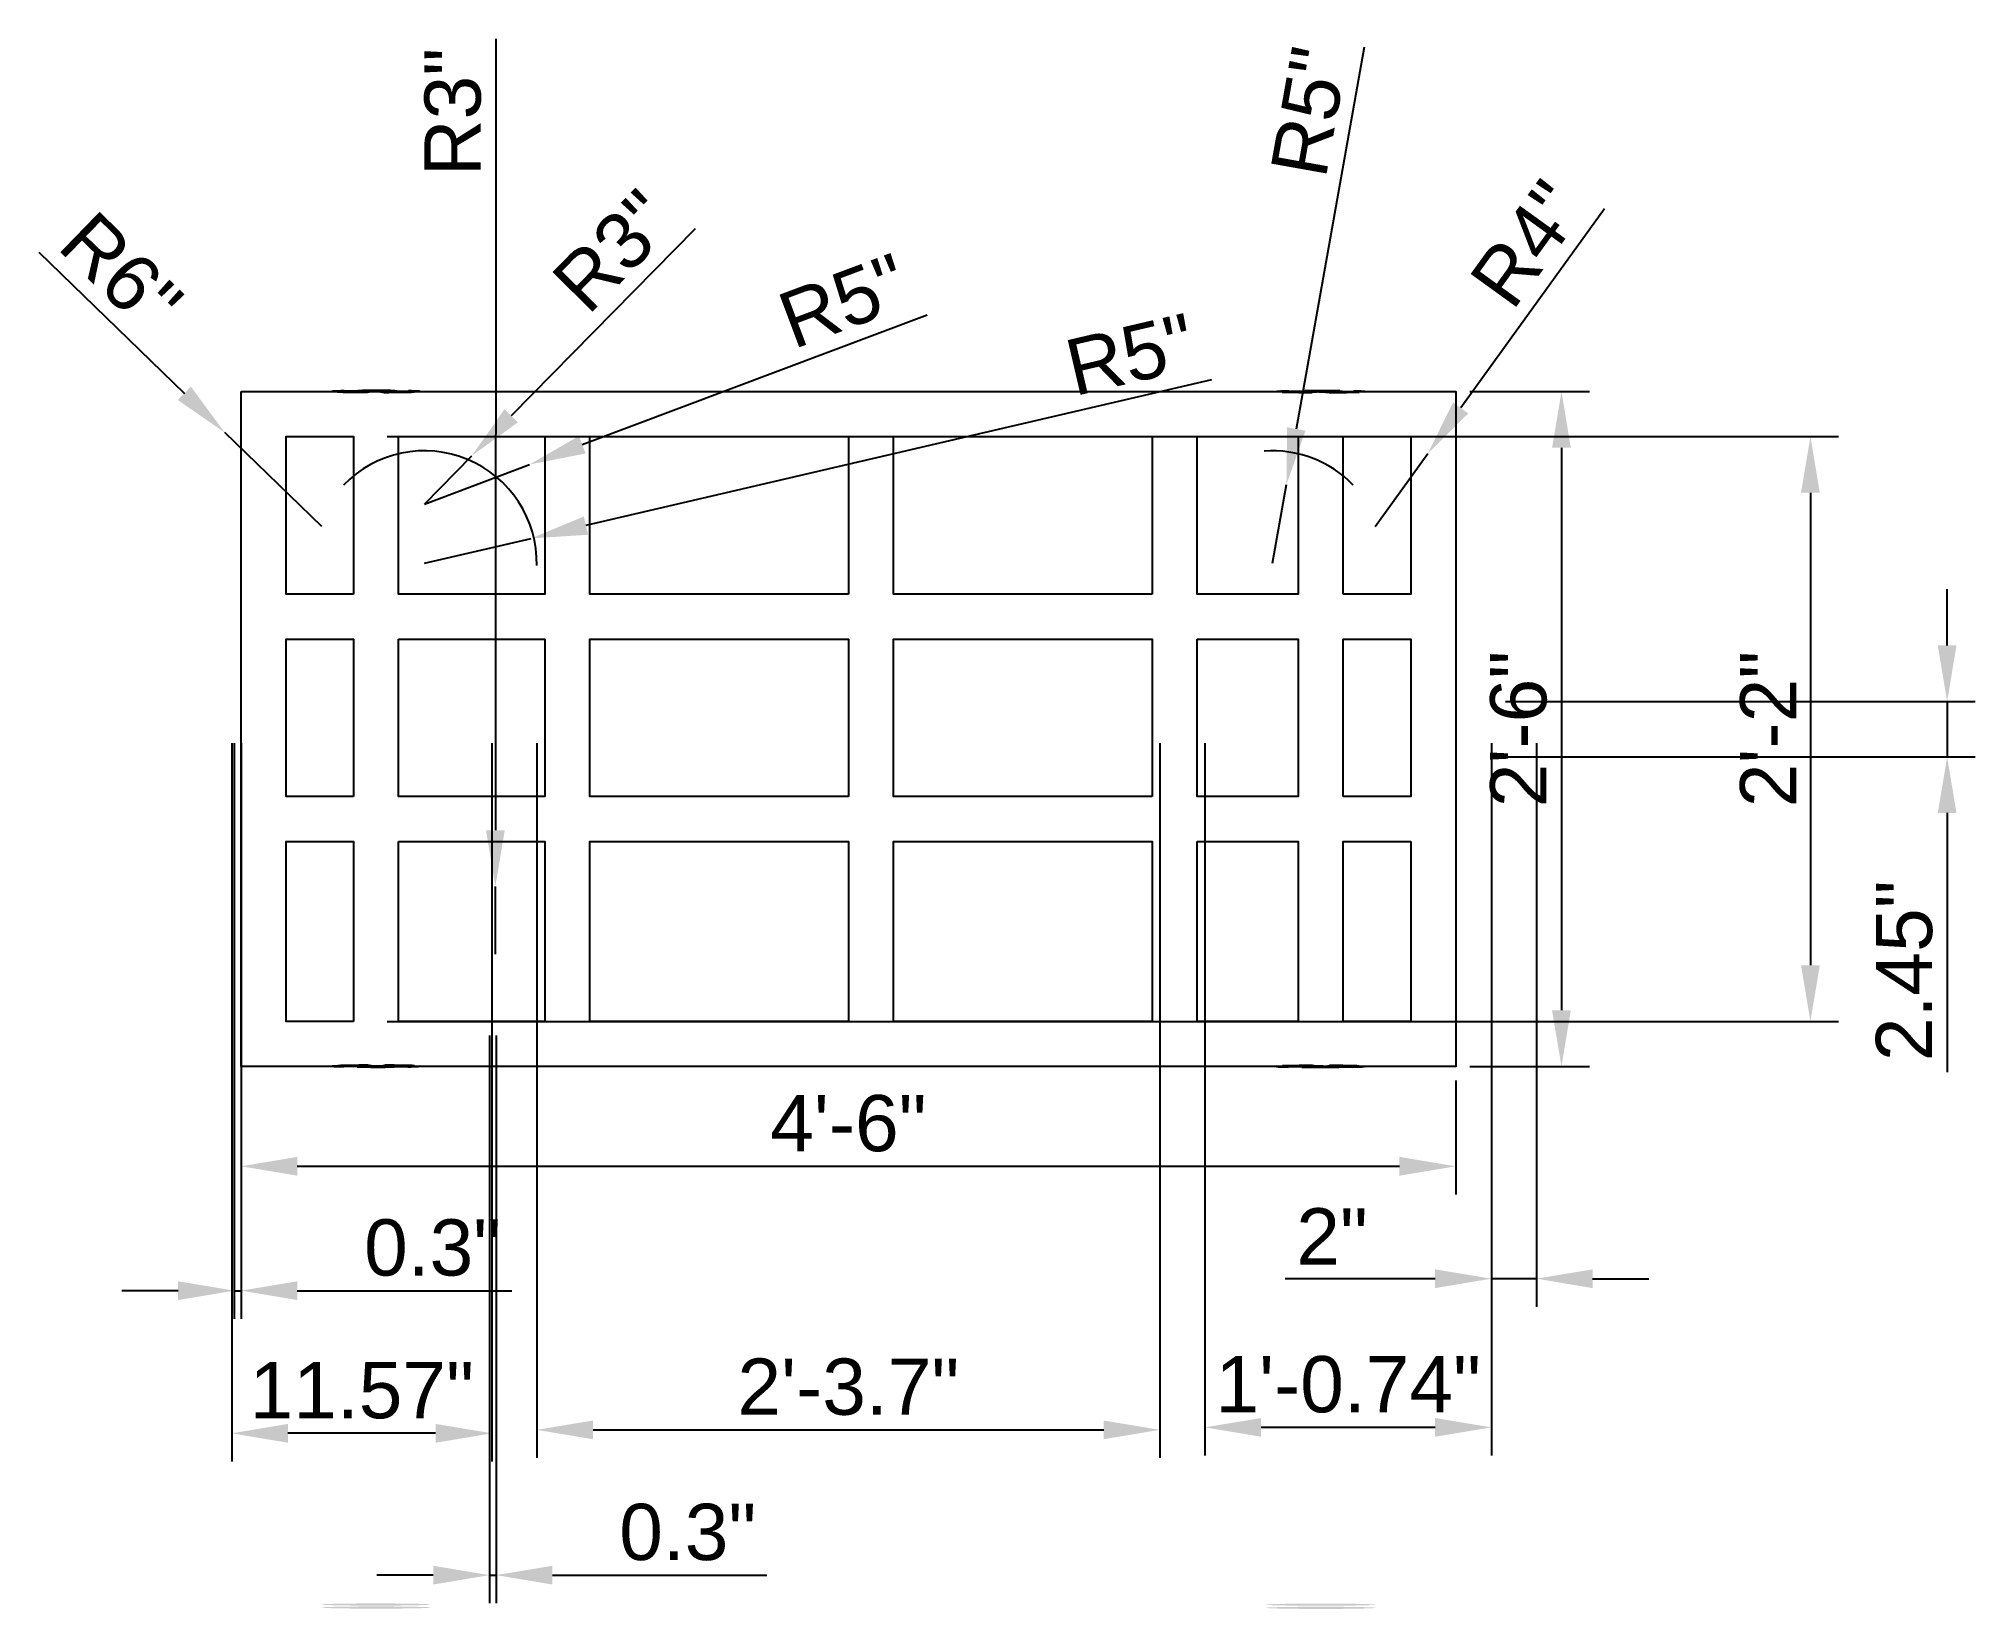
# Model space of a CAD drawing. Header units: inches. Extents: x -9 to 77.1, y 0.1 to 69.7.
import ezdxf

# ---------------------------------------------------------------- set-up
doc = ezdxf.new("R2010")
doc.units = ezdxf.units.IN
doc.layers.add('Base', color=7, linetype='Continuous', true_color=0x4a4a4a)
doc.styles.get("Standard").update_dxf_attribs({"font": 'arial.ttf'})
doc.dimstyles.new('ISO-25', dxfattribs={"dimtxt": 2.5, "dimasz": 2.5, "dimexe": 1.25, "dimexo": 0.625, "dimtad": 1, "dimlunit": 3, "dimtxsty": 'Standard', "dimcen": 2.5, "dimclrd": 1, "dimclre": 4, "dimclrt": 3, "dimadec": 0, "dimazin": 0, "dimtfac": 1, "dimtmove": 0, "dimatfit": 3, "dimfxl": 1, "dimarcsym": 0})

# ---------------------------------------------------------------- blocks, each defined once
blk = doc.blocks.new('*U29')
for p, q in [((0.182, -0.545), (-0.536, 0.173)), ((0.509, -0.308), (0.08, 0.612))]:
    blk.add_line(p, q)
blk.add_arc((0.333, -0.409), 0.203, 222.19307, 29.80693)
blk = doc.blocks.new('*U30')
at = {"color": 0, "linetype": 'ByBlock', "lineweight": -2, "transparency": 16777216}
blk.add_blockref('*U29', (-0.886, 1.171), dxfattribs=at)
for p, rotation in [((0.839, 1.205), 288), ((-1.387, -0.481), 71.99999999999999), ((1.405, -0.426), 216), ((0.029, -1.468), 144)]:
    blk.add_blockref('*U29', p, dxfattribs=dict(at, rotation=rotation))
blk = doc.blocks.new('*U31')
for p, q in [((-0.078, -0.366), (-0.078, 0.287)), ((0.078, -0.366), (0.078, 0.287))]:
    blk.add_line(p, q)
blk.add_arc((0, 0.287), 0.0785, 0, 180)
blk = doc.blocks.new('*U32')
at = {"color": 0, "linetype": 'ByBlock', "lineweight": -2, "transparency": 16777216}
blk.add_blockref('*U31', (0, 0.641), dxfattribs=at)
for p, rotation in [((-0.61, 0.198), 72), ((0.61, 0.198), 288), ((-0.377, -0.519), 144), ((0.377, -0.519), 216)]:
    blk.add_blockref('*U31', p, dxfattribs=dict(at, rotation=rotation))
blk = doc.blocks.new('*U33')
for p, q in [((0.182, -0.545), (-0.536, 0.173)), ((0.509, -0.308), (0.08, 0.612))]:
    blk.add_line(p, q)
blk.add_arc((0.333, -0.409), 0.203, 222.19307, 29.80693)
blk = doc.blocks.new('*U34')
at = {"color": 0, "linetype": 'ByBlock', "lineweight": -2, "transparency": 16777216}
blk.add_blockref('*U33', (-0.886, 1.171), dxfattribs=at)
for p, rotation in [((0.839, 1.205), 288), ((-1.387, -0.481), 71.99999999999999), ((1.405, -0.426), 216), ((0.029, -1.468), 144)]:
    blk.add_blockref('*U33', p, dxfattribs=dict(at, rotation=rotation))
blk = doc.blocks.new('*U35')
for p, q in [((-0.078, -0.366), (-0.078, 0.287)), ((0.078, -0.366), (0.078, 0.287))]:
    blk.add_line(p, q)
blk.add_arc((0, 0.287), 0.0785, 0, 180)
blk = doc.blocks.new('*U19')
at = {"color": 0, "linetype": 'ByBlock', "lineweight": -2, "transparency": 16777216}
blk.add_blockref('*U35', (0, 0.641), dxfattribs=at)
for p, rotation in [((-0.61, 0.198), 72), ((0.61, 0.198), 288), ((-0.377, -0.519), 144), ((0.377, -0.519), 216)]:
    blk.add_blockref('*U35', p, dxfattribs=dict(at, rotation=rotation))
blk = doc.blocks.new('*U21')
for p, q in [((0.182, -0.545), (-0.536, 0.173)), ((0.509, -0.308), (0.08, 0.612))]:
    blk.add_line(p, q)
blk.add_arc((0.333, -0.409), 0.203, 222.19307, 29.80693)
blk = doc.blocks.new('*U22')
at = {"color": 0, "linetype": 'ByBlock', "lineweight": -2, "transparency": 16777216}
blk.add_blockref('*U21', (-0.886, 1.171), dxfattribs=at)
for p, rotation in [((0.839, 1.205), 288), ((-1.387, -0.481), 71.99999999999999), ((1.405, -0.426), 216), ((0.029, -1.468), 144)]:
    blk.add_blockref('*U21', p, dxfattribs=dict(at, rotation=rotation))
blk = doc.blocks.new('*U23')
for p, q in [((-0.078, -0.366), (-0.078, 0.287)), ((0.078, -0.366), (0.078, 0.287))]:
    blk.add_line(p, q)
blk.add_arc((0, 0.287), 0.0785, 0, 180)
blk = doc.blocks.new('*U24')
at = {"color": 0, "linetype": 'ByBlock', "lineweight": -2, "transparency": 16777216}
blk.add_blockref('*U23', (0, 0.641), dxfattribs=at)
for p, rotation in [((-0.61, 0.198), 72), ((0.61, 0.198), 288), ((-0.377, -0.519), 144), ((0.377, -0.519), 216)]:
    blk.add_blockref('*U23', p, dxfattribs=dict(at, rotation=rotation))
blk = doc.blocks.new('*U25')
for p, q in [((0.182, -0.545), (-0.536, 0.173)), ((0.509, -0.308), (0.08, 0.612))]:
    blk.add_line(p, q)
blk.add_arc((0.333, -0.409), 0.203, 222.19307, 29.80693)
blk = doc.blocks.new('*U26')
at = {"color": 0, "linetype": 'ByBlock', "lineweight": -2, "transparency": 16777216}
blk.add_blockref('*U25', (-0.886, 1.171), dxfattribs=at)
for p, rotation in [((0.839, 1.205), 288), ((-1.387, -0.481), 71.99999999999999), ((1.405, -0.426), 216), ((0.029, -1.468), 144)]:
    blk.add_blockref('*U25', p, dxfattribs=dict(at, rotation=rotation))
blk = doc.blocks.new('*U27')
for p, q in [((-0.078, -0.366), (-0.078, 0.287)), ((0.078, -0.366), (0.078, 0.287))]:
    blk.add_line(p, q)
blk.add_arc((0, 0.287), 0.0785, 0, 180)
blk = doc.blocks.new('*U28')
at = {"color": 0, "linetype": 'ByBlock', "lineweight": -2, "transparency": 16777216}
blk.add_blockref('*U27', (0, 0.641), dxfattribs=at)
for p, rotation in [((-0.61, 0.198), 72), ((0.61, 0.198), 288), ((-0.377, -0.519), 144), ((0.377, -0.519), 216)]:
    blk.add_blockref('*U27', p, dxfattribs=dict(at, rotation=rotation))
blk = doc.blocks.new('*D54')
at = {"color": 4, "lineweight": -2, "transparency": 16777216}
for p, q in [((54.625, 54), (59.95, 54)), ((54.625, 24), (59.95, 24))]:
    blk.add_line(p, q, dxfattribs=at)
at = {"color": 1, "lineweight": -2, "transparency": 16777216}
blk.add_line((58.7, 51.5), (58.7, 26.5), dxfattribs=at)
at = {"color": 1, "transparency": 16777216}
for points in [[(58.283, 51.5), (59.116, 51.5), (58.7, 54)], [(58.283, 26.5), (59.116, 26.5), (58.7, 24)]]:
    blk.add_solid(points, dxfattribs=at)
at = {"layer": 'Defpoints', "color": 0, "transparency": 16777216}
for p in [(54, 54, 6), (54, 24, 6), (58.7, 24)]:
    blk.add_point(p, dxfattribs=at)
at = {"color": 3, "transparency": 16777216, "insert": (56.798, 39), "char_height": 2.5, "attachment_point": 5, "rotation": 90}
blk.add_mtext('2\'-6"', dxfattribs=at)
blk = doc.blocks.new('*D55')
at = {"color": 4, "lineweight": -2, "transparency": 16777216}
for p, q in [((0, 23.375), (0, 18.317)), ((54, 23.375), (54, 18.317))]:
    blk.add_line(p, q, dxfattribs=at)
at = {"color": 1, "lineweight": -2, "transparency": 16777216}
blk.add_line((2.5, 19.567), (51.5, 19.567), dxfattribs=at)
at = {"color": 1, "transparency": 16777216}
for points in [[(2.5, 19.984), (2.5, 19.15), (0, 19.567)], [(51.5, 19.984), (51.5, 19.15), (54, 19.567)]]:
    blk.add_solid(points, dxfattribs=at)
at = {"layer": 'Defpoints', "color": 0, "transparency": 16777216}
for p in [(0, 24, 6), (54, 24, 6), (54, 19.567)]:
    blk.add_point(p, dxfattribs=at)
at = {"color": 3, "transparency": 16777216, "insert": (27, 21.468), "char_height": 2.5, "attachment_point": 5}
blk.add_mtext('4\'-6"', dxfattribs=at)
blk = doc.blocks.new('*D58')
at = {"color": 4, "lineweight": -2, "transparency": 16777216}
for p, q in [((-0.3, 38.375), (-0.3, 12.79)), ((0, 38.375), (0, 12.79))]:
    blk.add_line(p, q, dxfattribs=at)
at = {"color": 1, "lineweight": -2, "transparency": 16777216}
for p, q in [((-2.8, 14.04), (-5.3, 14.04)), ((-0.3, 14.04), (0, 14.04)), ((2.5, 14.04), (12.036, 14.04))]:
    blk.add_line(p, q, dxfattribs=at)
at = {"color": 1, "transparency": 16777216}
for points in [[(-2.8, 14.457), (-2.8, 13.624), (-0.3, 14.04)], [(2.5, 14.457), (2.5, 13.624), (0, 14.04)]]:
    blk.add_solid(points, dxfattribs=at)
at = {"layer": 'Defpoints', "color": 0, "transparency": 16777216}
for p in [(-0.3, 39, 2), (0, 39, 2), (0, 14.04)]:
    blk.add_point(p, dxfattribs=at)
at = {"color": 3, "transparency": 16777216, "insert": (8.518, 15.943), "char_height": 2.5, "attachment_point": 5}
blk.add_mtext('0.3"', dxfattribs=at)
blk = doc.blocks.new('*D61')
at = {"color": 4, "lineweight": -2, "transparency": 16777216}
for p, q in [((6.492, 52), (71.018, 52)), ((6.492, 26), (71.018, 26))]:
    blk.add_line(p, q, dxfattribs=at)
at = {"color": 1, "lineweight": -2, "transparency": 16777216}
blk.add_line((69.768, 49.5), (69.768, 28.5), dxfattribs=at)
at = {"color": 1, "transparency": 16777216}
for points in [[(69.351, 49.5), (70.185, 49.5), (69.768, 52)], [(69.351, 28.5), (70.185, 28.5), (69.768, 26)]]:
    blk.add_solid(points, dxfattribs=at)
at = {"layer": 'Defpoints', "color": 0, "transparency": 16777216}
for p in [(5.867, 52, 6), (5.867, 26, 30), (69.768, 26)]:
    blk.add_point(p, dxfattribs=at)
at = {"color": 3, "transparency": 16777216, "insert": (67.888, 39), "char_height": 2.5, "attachment_point": 5, "rotation": 90}
blk.add_mtext('2\'-2"', dxfattribs=at)
blk = doc.blocks.new('*D62')
at = {"color": 4, "lineweight": -2, "transparency": 16777216}
for p, q in [((-0.415, 38.375), (-0.415, 6.45)), ((11.15, 38.375), (11.15, 6.45))]:
    blk.add_line(p, q, dxfattribs=at)
at = {"color": 1, "lineweight": -2, "transparency": 16777216}
blk.add_line((8.65, 7.7), (2.085, 7.7), dxfattribs=at)
at = {"color": 1, "transparency": 16777216}
for points in [[(2.085, 8.117), (2.085, 7.283), (-0.415, 7.7)], [(8.65, 8.117), (8.65, 7.283), (11.15, 7.7)]]:
    blk.add_solid(points, dxfattribs=at)
at = {"layer": 'Defpoints', "color": 0, "transparency": 16777216}
for p in [(-0.415, 39, 30), (11.15, 39, 6), (-0.415, 7.7)]:
    blk.add_point(p, dxfattribs=at)
at = {"color": 3, "transparency": 16777216, "insert": (5.367, 9.601), "char_height": 2.5, "attachment_point": 5}
blk.add_mtext('11.57"', dxfattribs=at)
blk = doc.blocks.new('*D63')
at = {"color": 4, "lineweight": -2, "transparency": 16777216}
for p, q in [((42.85, 38.375), (42.85, 6.715)), ((55.585, 38.368), (55.585, 6.715))]:
    blk.add_line(p, q, dxfattribs=at)
at = {"color": 1, "lineweight": -2, "transparency": 16777216}
blk.add_line((53.085, 7.965), (45.35, 7.965), dxfattribs=at)
at = {"color": 1, "transparency": 16777216}
for points in [[(45.35, 8.381), (45.35, 7.548), (42.85, 7.965)], [(53.085, 8.381), (53.085, 7.548), (55.585, 7.965)]]:
    blk.add_solid(points, dxfattribs=at)
at = {"layer": 'Defpoints', "color": 0, "transparency": 16777216}
for p in [(42.85, 39, 6), (55.585, 38.993, 6), (42.85, 7.965)]:
    blk.add_point(p, dxfattribs=at)
at = {"color": 3, "transparency": 16777216, "insert": (49.218, 9.866), "char_height": 2.5, "attachment_point": 5}
blk.add_mtext('1\'-0.74"', dxfattribs=at)
blk = doc.blocks.new('*D64')
at = {"color": 4, "lineweight": -2, "transparency": 16777216}
for p, q in [((13.15, 38.375), (13.15, 6.604)), ((40.85, 38.375), (40.85, 6.604))]:
    blk.add_line(p, q, dxfattribs=at)
at = {"color": 1, "lineweight": -2, "transparency": 16777216}
blk.add_line((15.65, 7.854), (38.35, 7.854), dxfattribs=at)
at = {"color": 1, "transparency": 16777216}
for points in [[(15.65, 8.271), (15.65, 7.438), (13.15, 7.854)], [(38.35, 8.271), (38.35, 7.438), (40.85, 7.854)]]:
    blk.add_solid(points, dxfattribs=at)
at = {"layer": 'Defpoints', "color": 0, "transparency": 16777216}
for p in [(13.15, 39, 6), (40.85, 39, 6), (40.85, 7.854)]:
    blk.add_point(p, dxfattribs=at)
at = {"color": 3, "transparency": 16777216, "insert": (27, 9.757), "char_height": 2.5, "attachment_point": 5}
blk.add_mtext('2\'-3.7"', dxfattribs=at)
blk = doc.blocks.new('*D65')
at = {"color": 4, "lineweight": -2, "transparency": 16777216}
for p, q in [((55.585, 38.368), (55.585, 13.322)), ((57.585, 38.375), (57.585, 13.322))]:
    blk.add_line(p, q, dxfattribs=at)
at = {"color": 1, "lineweight": -2, "transparency": 16777216}
for p, q in [((53.085, 14.572), (46.419, 14.572)), ((57.585, 14.572), (55.585, 14.572)), ((60.085, 14.572), (62.585, 14.572))]:
    blk.add_line(p, q, dxfattribs=at)
at = {"color": 1, "transparency": 16777216}
for points in [[(53.085, 14.988), (53.085, 14.155), (55.585, 14.572)], [(60.085, 14.988), (60.085, 14.155), (57.585, 14.572)]]:
    blk.add_solid(points, dxfattribs=at)
at = {"layer": 'Defpoints', "color": 0, "transparency": 16777216}
for p in [(55.585, 38.993, 6), (57.585, 39, 6), (55.585, 14.572)]:
    blk.add_point(p, dxfattribs=at)
at = {"color": 3, "transparency": 16777216, "insert": (48.502, 16.452), "char_height": 2.5, "attachment_point": 5}
blk.add_mtext('2"', dxfattribs=at)
blk = doc.blocks.new('*D67')
at = {"color": 1, "lineweight": -2, "transparency": 16777216}
for p, q in [((20.189, 61.232), (12.008, 52.92)), ((8.15, 49), (10.254, 51.138))]:
    blk.add_line(p, q, dxfattribs=at)
at = {"color": 1, "transparency": 16777216}
blk.add_solid([(11.711, 53.212), (12.305, 52.628), (10.254, 51.138)], dxfattribs=at)
at = {"layer": 'Defpoints', "color": 0, "transparency": 16777216}
for p in [(10.254, 51.138, 30), (8.15, 49, 30)]:
    blk.add_point(p, dxfattribs=at)
at = {"color": 3, "transparency": 16777216, "insert": (16.548, 60.244), "char_height": 2.5, "attachment_point": 5, "rotation": 45.45428}
blk.add_mtext('R3"', dxfattribs=at)
blk = doc.blocks.new('*D68')
at = {"color": 1, "lineweight": -2, "transparency": 16777216}
for p, q in [((30.503, 57.386), (15.172, 51.634)), ((8.15, 49), (12.831, 50.756))]:
    blk.add_line(p, q, dxfattribs=at)
at = {"color": 1, "transparency": 16777216}
blk.add_solid([(15.026, 52.024), (15.318, 51.244), (12.831, 50.756)], dxfattribs=at)
at = {"layer": 'Defpoints', "color": 0, "transparency": 16777216}
for p in [(12.831, 50.756, 6), (8.15, 49, 6)]:
    blk.add_point(p, dxfattribs=at)
at = {"color": 3, "transparency": 16777216, "insert": (26.786, 58.017), "char_height": 2.5, "attachment_point": 5, "rotation": 20.56364}
blk.add_mtext('R5"', dxfattribs=at)
blk = doc.blocks.new('*D69')
at = {"color": 1, "lineweight": -2, "transparency": 16777216}
for p, q in [((60.607, 62.117), (54.22, 53.27)), ((50.415, 48), (52.757, 51.243))]:
    blk.add_line(p, q, dxfattribs=at)
at = {"color": 1, "transparency": 16777216}
blk.add_solid([(53.882, 53.514), (54.558, 53.026), (52.757, 51.243)], dxfattribs=at)
at = {"layer": 'Defpoints', "color": 0, "transparency": 16777216}
for p in [(52.757, 51.243, 6), (50.415, 48, 6)]:
    blk.add_point(p, dxfattribs=at)
at = {"color": 3, "transparency": 16777216, "insert": (57.179, 60.573), "char_height": 2.5, "attachment_point": 5, "rotation": 54.17419}
blk.add_mtext('R4"', dxfattribs=at)
blk = doc.blocks.new('*D70')
at = {"color": 1, "lineweight": -2, "transparency": 16777216}
for p, q in [((75.846, 42.718), (75.846, 45.218)), ((75.846, 40.218), (75.846, 37.768)), ((75.846, 35.268), (75.846, 23.747))]:
    blk.add_line(p, q, dxfattribs=at)
at = {"color": 4, "lineweight": -2, "transparency": 16777216}
for p, q in [((56.21, 40.218), (77.096, 40.218)), ((56.21, 37.768), (77.096, 37.768))]:
    blk.add_line(p, q, dxfattribs=at)
at = {"color": 1, "transparency": 16777216}
for points in [[(75.43, 42.718), (76.263, 42.718), (75.846, 40.218)], [(75.43, 35.268), (76.263, 35.268), (75.846, 37.768)]]:
    blk.add_solid(points, dxfattribs=at)
at = {"layer": 'Defpoints', "color": 0, "transparency": 16777216}
for p in [(55.585, 40.218, 30), (55.585, 37.768, 6), (75.846, 37.768)]:
    blk.add_point(p, dxfattribs=at)
at = {"color": 3, "transparency": 16777216, "insert": (73.945, 28.257), "char_height": 2.5, "attachment_point": 5, "rotation": 90}
blk.add_mtext('2.45"', dxfattribs=at)
blk = doc.blocks.new('*D72')
at = {"color": 1, "lineweight": -2, "transparency": 16777216}
for p, q in [((-8.994, 60.19), (-2.519, 53.915)), ((3.585, 48), (-0.724, 52.176))]:
    blk.add_line(p, q, dxfattribs=at)
at = {"color": 1, "transparency": 16777216}
blk.add_solid([(-2.229, 54.215), (-2.809, 53.616), (-0.724, 52.176)], dxfattribs=at)
at = {"layer": 'Defpoints', "color": 0, "transparency": 16777216}
for p in [(-0.724, 52.176, 6), (3.585, 48, 6)]:
    blk.add_point(p, dxfattribs=at)
at = {"color": 3, "transparency": 16777216, "insert": (-5.331, 59.288), "char_height": 2.5, "attachment_point": 5, "rotation": 315.89888}
blk.add_mtext('R6"', dxfattribs=at)
blk = doc.blocks.new('*D74')
at = {"color": 1, "lineweight": -2, "transparency": 16777216}
for p, q in [((43.142, 54.525), (15.333, 48.039)), ((8.15, 46.364), (12.898, 47.471))]:
    blk.add_line(p, q, dxfattribs=at)
at = {"color": 4, "lineweight": -2, "transparency": 16777216}
blk.add_arc((8.15, 46.364), 5, 358.80464, 135.96813, dxfattribs=at)
at = {"color": 1, "transparency": 16777216}
blk.add_solid([(15.238, 48.445), (15.428, 47.634), (12.898, 47.471)], dxfattribs=at)
at = {"layer": 'Defpoints', "color": 0, "transparency": 16777216}
for p in [(12.898, 47.471, 37.471), (8.15, 46.364, 36.364)]:
    blk.add_point(p, dxfattribs=at)
at = {"color": 3, "transparency": 16777216, "insert": (39.538, 55.632), "char_height": 2.5, "attachment_point": 5, "rotation": 13.12858}
blk.add_mtext('R5"', dxfattribs=at)
blk = doc.blocks.new('*D76')
at = {"color": 4, "lineweight": -2, "transparency": 16777216}
for p, q in [((11.042, 25.375), (11.042, 0.148)), ((11.342, 25.375), (11.342, 0.148))]:
    blk.add_line(p, q, dxfattribs=at)
at = {"color": 1, "lineweight": -2, "transparency": 16777216}
for p, q in [((8.542, 1.398), (6.042, 1.398)), ((11.042, 1.398), (11.342, 1.398)), ((13.842, 1.398), (23.378, 1.398))]:
    blk.add_line(p, q, dxfattribs=at)
at = {"color": 1, "transparency": 16777216}
for points in [[(8.542, 1.815), (8.542, 0.982), (11.042, 1.398)], [(13.842, 1.815), (13.842, 0.982), (11.342, 1.398)]]:
    blk.add_solid(points, dxfattribs=at)
at = {"layer": 'Defpoints', "color": 0, "transparency": 16777216}
for p in [(11.042, 26, 36.149), (11.342, 26, 36.154), (11.342, 1.398)]:
    blk.add_point(p, dxfattribs=at)
at = {"color": 3, "transparency": 16777216, "insert": (19.86, 3.301), "char_height": 2.5, "attachment_point": 5}
blk.add_mtext('0.3"', dxfattribs=at)
blk = doc.blocks.new('*D80')
at = {"layer": 'Base', "color": 1, "lineweight": -2, "transparency": 16777216}
for p, q in [((11.325, 69.676), (11.307, 34.499)), ((11.305, 29), (11.306, 31.999))]:
    blk.add_line(p, q, dxfattribs=at)
at = {"layer": 'Base', "color": 1, "transparency": 16777216}
blk.add_solid([(10.891, 34.499), (11.724, 34.499), (11.306, 31.999)], dxfattribs=at)
at = {"layer": 'Defpoints', "color": 0, "transparency": 16777216}
for p in [(11.306, 31.999, 38.218), (11.305, 29, 38.304)]:
    blk.add_point(p, dxfattribs=at)
at = {"layer": 'Base', "color": 3, "transparency": 16777216, "insert": (9.421, 66.419), "char_height": 2.5, "attachment_point": 5, "rotation": 89.97122}
blk.add_mtext('R3"', dxfattribs=at)
blk = doc.blocks.new('*D81')
at = {"layer": 'Base', "color": 1, "lineweight": -2, "transparency": 16777216}
for p, q in [((49.936, 69.305), (46.913, 52.333)), ((45.85, 46.364), (46.475, 49.872))]:
    blk.add_line(p, q, dxfattribs=at)
at = {"layer": 'Base', "color": 4, "lineweight": -2, "transparency": 16777216}
blk.add_arc((45.85, 46.364), 5, 44.03187, 94.22465, dxfattribs=at)
at = {"layer": 'Base', "color": 1, "transparency": 16777216}
blk.add_solid([(46.503, 52.406), (47.323, 52.26), (46.475, 49.872)], dxfattribs=at)
at = {"layer": 'Defpoints', "color": 0, "transparency": 16777216}
for p in [(46.475, 49.872, 39.872), (45.85, 46.364, 36.364)]:
    blk.add_point(p, dxfattribs=at)
at = {"layer": 'Base', "color": 3, "transparency": 16777216, "insert": (47.498, 66.43), "char_height": 2.5, "attachment_point": 5, "rotation": 79.90071}
blk.add_mtext('R5"', dxfattribs=at)

msp = doc.modelspace()

# ---------------------------------------------------------------- hatches: boundary and pattern name
at = {"true_color": 0xc7c8ca, "extrusion": (-2.34032e-14, -0.999799, 0.020061)}
h = msp.add_hatch(color=9, dxfattribs=at)
h.dxf.hatch_style = 1
h.paths.add_polyline_path([(3.552, 4.583, 1), (8.432, 4.583, 1)])
h.paths.add_polyline_path([(5.391, 3.877), (5.774, 4.406, -0.177348), (5.714, 4.593), (5.093, 4.795, -1), (5.141, 4.944), (5.762, 4.742, -0.177348), (5.922, 4.858), (5.922, 5.511, -1), (6.078, 5.511), (6.078, 4.858, -0.177348), (6.238, 4.742), (6.859, 4.944, -1), (6.907, 4.795), (6.286, 4.593, -0.177348), (6.226, 4.406), (6.609, 3.877, -1), (6.482, 3.785), (6.099, 4.313, -0.177348), (5.901, 4.313), (5.518, 3.785, -1)], flags=16)
at = {"true_color": 0x000000, "extrusion": (-2.34032e-14, -0.999799, 0.020061)}
h = msp.add_hatch(color=18, dxfattribs=at)
h.dxf.hatch_style = 1
h.paths.add_polyline_path([(4.283, 3.645, 0.220336), (5.604, 2.667), (5.798, 3.663, -0.897358), (6.202, 3.663), (6.361, 2.66, 0.220336), (7.7, 3.614), (6.812, 4.106, -0.897358), (6.937, 4.49), (7.94, 4.332, 0.220336), (7.446, 5.9), (6.704, 5.208, -0.897358), (6.377, 5.446), (6.838, 6.35, 0.220336), (5.194, 6.365), (5.623, 5.446, -0.897358), (5.296, 5.208), (4.578, 5.926, 0.220336), (4.056, 4.367), (5.063, 4.49, -0.897358), (5.188, 4.106)])
h.paths.add_polyline_path([(5.391, 3.877), (5.774, 4.406, -0.177348), (5.714, 4.593), (5.093, 4.795, -1), (5.141, 4.944), (5.762, 4.742, -0.177348), (5.922, 4.858, -0.06943), (5.922, 4.88), (5.922, 5.511, -1), (6.078, 5.511), (6.078, 4.858, -0.177348), (6.238, 4.742), (6.859, 4.944, -1), (6.907, 4.795), (6.286, 4.593, -0.177348), (6.226, 4.406), (6.609, 3.877, -1), (6.482, 3.785), (6.099, 4.313, -0.177348), (5.901, 4.313), (5.518, 3.785, -1)], flags=0)
h.paths.add_polyline_path([(5.391, 3.877), (5.774, 4.406, -0.177348), (5.714, 4.593), (5.093, 4.795, -1), (5.141, 4.944), (5.762, 4.742, -0.177348), (5.922, 4.858), (5.922, 5.511, -1), (6.078, 5.511), (6.078, 4.858, -0.177348), (6.238, 4.742), (6.859, 4.944, -1), (6.907, 4.795), (6.286, 4.593, -0.177348), (6.226, 4.406), (6.609, 3.877, -1), (6.482, 3.785), (6.099, 4.313, -0.177348), (5.901, 4.313), (5.518, 3.785, -1)], flags=16)
at = {"true_color": 0xc7c8ca, "extrusion": (-2.34032e-14, -0.999799, 0.020061)}
h = msp.add_hatch(color=9, dxfattribs=at)
h.dxf.hatch_style = 1
h.paths.add_polyline_path([(5.391, 3.877, 1), (5.518, 3.785), (5.901, 4.313, 0.177348), (6.099, 4.313), (6.482, 3.785, 1), (6.609, 3.877), (6.226, 4.406, 0.177348), (6.286, 4.593), (6.907, 4.795, 1), (6.859, 4.944), (6.238, 4.742, 0.177348), (6.078, 4.858), (6.078, 5.511, 1), (5.922, 5.511), (5.922, 4.858, 0.177348), (5.762, 4.742), (5.141, 4.944, 1), (5.093, 4.795), (5.714, 4.593, 0.177348), (5.774, 4.406)])
h = msp.add_hatch(color=9, dxfattribs=at)
h.dxf.hatch_style = 1
h.paths.add_polyline_path([(45.56, 4.296, 1), (50.44, 4.296, 1)])
h.paths.add_polyline_path([(47.398, 3.591), (47.782, 4.119, -0.177348), (47.721, 4.307), (47.1, 4.508, -1), (47.149, 4.658), (47.77, 4.456, -0.177348), (47.929, 4.572), (47.929, 5.225, -1), (48.086, 5.225), (48.086, 4.572, -0.177348), (48.245, 4.456), (48.866, 4.658, -1), (48.915, 4.508), (48.294, 4.307, -0.177348), (48.233, 4.119), (48.617, 3.591, -1), (48.49, 3.499), (48.106, 4.027, -0.177348), (47.909, 4.027), (47.525, 3.499, -1)], flags=16)
at = {"true_color": 0x000000, "extrusion": (-2.34032e-14, -0.999799, 0.020061)}
h = msp.add_hatch(color=18, dxfattribs=at)
h.dxf.hatch_style = 1
h.paths.add_polyline_path([(46.29, 3.359, 0.220336), (47.612, 2.38), (47.805, 3.376, -0.897358), (48.21, 3.376), (48.368, 2.373, 0.220336), (49.707, 3.328), (48.82, 3.82, -0.897358), (48.945, 4.204), (49.948, 4.045, 0.220336), (49.454, 5.613), (48.712, 4.921, -0.897358), (48.385, 5.159), (48.846, 6.064, 0.220336), (47.201, 6.078), (47.63, 5.159, -0.897358), (47.303, 4.921), (46.585, 5.639, 0.220336), (46.063, 4.08), (47.07, 4.204, -0.897358), (47.195, 3.82)])
h.paths.add_polyline_path([(47.398, 3.591), (47.782, 4.119, -0.177348), (47.721, 4.307), (47.1, 4.508, -1), (47.149, 4.658), (47.77, 4.456, -0.177348), (47.929, 4.572, -0.06943), (47.929, 4.594), (47.929, 5.225, -1), (48.086, 5.225), (48.086, 4.572, -0.177348), (48.245, 4.456), (48.866, 4.658, -1), (48.915, 4.508), (48.294, 4.307, -0.177348), (48.233, 4.119), (48.617, 3.591, -1), (48.49, 3.499), (48.106, 4.027, -0.177348), (47.909, 4.027), (47.525, 3.499, -1)], flags=0)
h.paths.add_polyline_path([(47.398, 3.591), (47.782, 4.119, -0.177348), (47.721, 4.307), (47.1, 4.508, -1), (47.149, 4.658), (47.77, 4.456, -0.177348), (47.929, 4.572), (47.929, 5.225, -1), (48.086, 5.225), (48.086, 4.572, -0.177348), (48.245, 4.456), (48.866, 4.658, -1), (48.915, 4.508), (48.294, 4.307, -0.177348), (48.233, 4.119), (48.617, 3.591, -1), (48.49, 3.499), (48.106, 4.027, -0.177348), (47.909, 4.027), (47.525, 3.499, -1)], flags=16)
at = {"true_color": 0xc7c8ca, "extrusion": (-2.34032e-14, -0.999799, 0.020061)}
h = msp.add_hatch(color=9, dxfattribs=at)
h.dxf.hatch_style = 1
h.paths.add_polyline_path([(47.398, 3.591, 1), (47.525, 3.499), (47.909, 4.027, 0.177348), (48.106, 4.027), (48.49, 3.499, 1), (48.617, 3.591), (48.233, 4.119, 0.177348), (48.294, 4.307), (48.915, 4.508, 1), (48.866, 4.658), (48.245, 4.456, 0.177348), (48.086, 4.572), (48.086, 5.225, 1), (47.929, 5.225), (47.929, 4.572, 0.177348), (47.77, 4.456), (47.149, 4.658, 1), (47.1, 4.508), (47.721, 4.307, 0.177348), (47.782, 4.119)])
at = {"true_color": 0xc7c8ca, "extrusion": (2.32807e-14, 0.999799, 0.020061)}
h = msp.add_hatch(color=9, dxfattribs=at)
h.dxf.hatch_style = 1
h.paths.add_polyline_path([(-8.448, 2.089, 1), (-3.568, 2.089, 1)])
h.paths.add_polyline_path([(-5.093, 2.302), (-5.714, 2.1, -0.177348), (-5.774, 1.912), (-5.391, 1.384, -1), (-5.518, 1.292), (-5.901, 1.82, -0.177348), (-6.099, 1.82), (-6.482, 1.292, -1), (-6.609, 1.384), (-6.226, 1.912, -0.177348), (-6.286, 2.1), (-6.907, 2.302, -1), (-6.859, 2.451), (-6.238, 2.249, -0.177348), (-6.078, 2.365), (-6.078, 3.018, -1), (-5.922, 3.018), (-5.922, 2.365, -0.177348), (-5.762, 2.249), (-5.141, 2.451, -1)], flags=16)
at = {"true_color": 0x000000, "extrusion": (2.32807e-14, 0.999799, 0.020061)}
h = msp.add_hatch(color=18, dxfattribs=at)
h.dxf.hatch_style = 1
h.paths.add_polyline_path([(-7.717, 1.152, 0.220336), (-6.396, 0.173), (-6.202, 1.169, -0.897358), (-5.798, 1.169), (-5.639, 0.167, 0.220336), (-4.3, 1.121), (-5.188, 1.613, -0.897358), (-5.063, 1.997), (-4.06, 1.838, 0.220336), (-4.554, 3.407), (-5.296, 2.715, -0.897358), (-5.623, 2.952), (-5.162, 3.857, 0.220336), (-6.806, 3.872), (-6.377, 2.952, -0.897358), (-6.704, 2.715), (-7.422, 3.433, 0.220336), (-7.944, 1.873), (-6.937, 1.997, -0.897358), (-6.812, 1.613)])
h.paths.add_polyline_path([(-6.609, 1.384), (-6.226, 1.912, -0.177348), (-6.286, 2.1), (-6.907, 2.302, -1), (-6.859, 2.451), (-6.238, 2.249, -0.177348), (-6.078, 2.365, -0.06943), (-6.078, 2.387), (-6.078, 3.018, -1), (-5.922, 3.018), (-5.922, 2.365, -0.177348), (-5.762, 2.249), (-5.141, 2.451, -1), (-5.093, 2.302), (-5.714, 2.1, -0.177348), (-5.774, 1.912), (-5.391, 1.384, -1), (-5.518, 1.292), (-5.901, 1.82, -0.177348), (-6.099, 1.82), (-6.482, 1.292, -1)], flags=0)
h.paths.add_polyline_path([(-6.609, 1.384), (-6.226, 1.912, -0.177348), (-6.286, 2.1), (-6.907, 2.302, -1), (-6.859, 2.451), (-6.238, 2.249, -0.177348), (-6.078, 2.365), (-6.078, 3.018, -1), (-5.922, 3.018), (-5.922, 2.365, -0.177348), (-5.762, 2.249), (-5.141, 2.451, -1), (-5.093, 2.302), (-5.714, 2.1, -0.177348), (-5.774, 1.912), (-5.391, 1.384, -1), (-5.518, 1.292), (-5.901, 1.82, -0.177348), (-6.099, 1.82), (-6.482, 1.292, -1)], flags=16)
at = {"true_color": 0xc7c8ca, "extrusion": (2.32807e-14, 0.999799, 0.020061)}
h = msp.add_hatch(color=9, dxfattribs=at)
h.dxf.hatch_style = 1
h.paths.add_polyline_path([(-5.762, 2.249, 0.177348), (-5.922, 2.365), (-5.922, 3.018, 1), (-6.078, 3.018), (-6.078, 2.365, 0.177348), (-6.238, 2.249), (-6.859, 2.451, 1), (-6.907, 2.302), (-6.286, 2.1, 0.177348), (-6.226, 1.912), (-6.609, 1.384, 1), (-6.482, 1.292), (-6.099, 1.82, 0.177348), (-5.901, 1.82), (-5.518, 1.292, 1), (-5.391, 1.384), (-5.774, 1.912, 0.177348), (-5.714, 2.1), (-5.093, 2.302, 1), (-5.141, 2.451)])
h = msp.add_hatch(color=9, dxfattribs=at)
h.dxf.hatch_style = 1
h.paths.add_polyline_path([(-50.44, 2.731, 1), (-45.56, 2.731, 1)])
h.paths.add_polyline_path([(-47.085, 2.944), (-47.706, 2.742, -0.177348), (-47.767, 2.554), (-47.383, 2.026, -1), (-47.51, 1.934), (-47.894, 2.462, -0.177348), (-48.091, 2.462), (-48.475, 1.934, -1), (-48.602, 2.026), (-48.218, 2.554, -0.177348), (-48.279, 2.742), (-48.9, 2.944, -1), (-48.851, 3.093), (-48.23, 2.891, -0.177348), (-48.071, 3.007), (-48.071, 3.66, -1), (-47.914, 3.66), (-47.914, 3.007, -0.177348), (-47.755, 2.891), (-47.134, 3.093, -1)], flags=16)
at = {"true_color": 0x000000, "extrusion": (2.32807e-14, 0.999799, 0.020061)}
h = msp.add_hatch(color=18, dxfattribs=at)
h.dxf.hatch_style = 1
h.paths.add_polyline_path([(-49.71, 1.794, 0.220336), (-48.388, 0.815), (-48.195, 1.811, -0.897358), (-47.79, 1.811), (-47.632, 0.809, 0.220336), (-46.293, 1.763), (-47.18, 2.255, -0.897358), (-47.055, 2.639), (-46.052, 2.48, 0.220336), (-46.546, 4.049), (-47.288, 3.357, -0.897358), (-47.615, 3.594), (-47.154, 4.499, 0.220336), (-48.799, 4.514), (-48.37, 3.594, -0.897358), (-48.697, 3.357), (-49.415, 4.075, 0.220336), (-49.937, 2.515), (-48.93, 2.639, -0.897358), (-48.805, 2.255)])
h.paths.add_polyline_path([(-48.602, 2.026), (-48.218, 2.554, -0.177348), (-48.279, 2.742), (-48.9, 2.944, -1), (-48.851, 3.093), (-48.23, 2.891, -0.177348), (-48.071, 3.007, -0.06943), (-48.071, 3.029), (-48.071, 3.66, -1), (-47.914, 3.66), (-47.914, 3.007, -0.177348), (-47.755, 2.891), (-47.134, 3.093, -1), (-47.085, 2.944), (-47.706, 2.742, -0.177348), (-47.767, 2.554), (-47.383, 2.026, -1), (-47.51, 1.934), (-47.894, 2.462, -0.177348), (-48.091, 2.462), (-48.475, 1.934, -1)], flags=0)
h.paths.add_polyline_path([(-48.602, 2.026), (-48.218, 2.554, -0.177348), (-48.279, 2.742), (-48.9, 2.944, -1), (-48.851, 3.093), (-48.23, 2.891, -0.177348), (-48.071, 3.007), (-48.071, 3.66, -1), (-47.914, 3.66), (-47.914, 3.007, -0.177348), (-47.755, 2.891), (-47.134, 3.093, -1), (-47.085, 2.944), (-47.706, 2.742, -0.177348), (-47.767, 2.554), (-47.383, 2.026, -1), (-47.51, 1.934), (-47.894, 2.462, -0.177348), (-48.091, 2.462), (-48.475, 1.934, -1)], flags=16)
at = {"true_color": 0xc7c8ca, "extrusion": (2.32807e-14, 0.999799, 0.020061)}
h = msp.add_hatch(color=9, dxfattribs=at)
h.dxf.hatch_style = 1
h.paths.add_polyline_path([(-47.755, 2.891, 0.177348), (-47.914, 3.007), (-47.914, 3.66, 1), (-48.071, 3.66), (-48.071, 3.007, 0.177348), (-48.23, 2.891), (-48.851, 3.093, 1), (-48.9, 2.944), (-48.279, 2.742, 0.177348), (-48.218, 2.554), (-48.602, 2.026, 1), (-48.475, 1.934), (-48.091, 2.462, 0.177348), (-47.894, 2.462), (-47.51, 1.934, 1), (-47.383, 2.026), (-47.767, 2.554, 0.177348), (-47.706, 2.742), (-47.085, 2.944, 1), (-47.134, 3.093)])

# ---------------------------------------------------------------- linework, layer by layer
at = {"extrusion": (-2.32983e-14, -0.999799, 0.020061)}
for centre, radius, start, end in [((6, 4.583, -53.919), 1.956, 136.62954, 186.33269), ((6, 4.583, -53.919), 1.956, 208.62954, 258.33269), ((6, 4.583, -53.919), 1.956, 64.62954, 114.33269), ((6, 4.583, -53.919), 0.287, 177.8866, 218.1134), ((6, 4.583, -53.919), 0.287, 105.8866, 146.1134), ((6, 4.583, -53.919), 0.287, 249.8866, 290.1134), ((6, 4.869, -53.919), 0.0792, 172.0567, 187.9433), ((5.992, 4.869, -53.919), 0.0792, 352.0567, 7.9433), ((6, 4.583, -53.919), 0.287, 33.8866, 74.1134), ((6, 4.583, -53.919), 0.287, 321.8866, 2.1134), ((6, 4.583, -53.919), 1.956, 280.62954, 330.33269), ((6, 4.583, -53.919), 1.956, 352.62954, 42.33269), ((48.008, 4.296, -53.919), 1.956, 136.62954, 186.33269), ((48.008, 4.296, -53.919), 1.956, 208.62954, 258.33269), ((48.008, 4.296, -53.919), 1.956, 64.62954, 114.33269), ((48.008, 4.296, -53.919), 0.287, 177.8866, 218.1134), ((48.008, 4.296, -53.919), 0.287, 105.8866, 146.1134), ((48.008, 4.296, -53.919), 0.287, 249.8866, 290.1134), ((48.008, 4.583, -53.919), 0.0792, 172.0567, 187.9433), ((48, 4.583, -53.919), 0.0792, 352.0567, 7.9433), ((48.008, 4.296, -53.919), 0.287, 33.8866, 74.1134), ((48.008, 4.296, -53.919), 0.287, 321.8866, 2.1134), ((48.008, 4.296, -53.919), 1.956, 280.62954, 330.33269), ((48.008, 4.296, -53.919), 1.956, 352.62954, 42.33269)]:
    msp.add_arc(centre, radius, start, end, dxfattribs=at)
at = {"extrusion": (2.31759e-14, 0.999799, 0.020061)}
for centre, radius, start, end in [((-6, 2.089, 24.065), 1.956, 352.62954, 42.33269), ((-6, 2.089, 24.065), 1.956, 280.62954, 330.33269), ((-6, 2.089, 24.065), 1.956, 64.62954, 114.33269), ((-6, 2.089, 24.065), 0.287, 321.8866, 2.1134), ((-6, 2.089, 24.065), 0.287, 33.8866, 74.1134), ((-6, 2.089, 24.065), 0.287, 249.8866, 290.1134), ((-6.008, 2.376, 24.065), 0.0792, 352.0567, 7.9433), ((-6, 2.089, 24.065), 0.287, 105.8866, 146.1134), ((-6, 2.376, 24.065), 0.0792, 172.0567, 187.9433), ((-6, 2.089, 24.065), 0.287, 177.8866, 218.1134), ((-6, 2.089, 24.065), 1.956, 208.62954, 258.33269), ((-6, 2.089, 24.065), 1.956, 136.62954, 186.33269), ((-47.992, 2.731, 24.065), 1.956, 352.62954, 42.33269), ((-47.992, 2.731, 24.065), 1.956, 280.62954, 330.33269), ((-47.992, 2.731, 24.065), 1.956, 64.62954, 114.33269), ((-47.992, 2.731, 24.065), 0.287, 321.8866, 2.1134), ((-47.992, 2.731, 24.065), 0.287, 33.8866, 74.1134), ((-47.992, 2.731, 24.065), 0.287, 249.8866, 290.1134), ((-48, 3.018, 24.065), 0.0792, 352.0567, 7.9433), ((-47.992, 2.731, 24.065), 0.287, 105.8866, 146.1134), ((-47.992, 3.018, 24.065), 0.0792, 172.0567, 187.9433), ((-47.992, 2.731, 24.065), 0.287, 177.8866, 218.1134), ((-47.992, 2.731, 24.065), 1.956, 208.62954, 258.33269), ((-47.992, 2.731, 24.065), 1.956, 136.62954, 186.33269)]:
    msp.add_arc(centre, radius, start, end, dxfattribs=at)
at = {"layer": 'Base', "elevation": 6}
for points in [[(0, 54), (54, 54), (54, 24), (0, 24)], [(5, 45), (2, 45), (2, 52), (5, 52)], [(7, 52), (13.5, 52), (13.5, 45), (7, 45)], [(27, 45), (15.5, 45), (15.5, 52), (27, 52)], [(40.5, 45), (29, 45), (29, 52), (40.5, 52)], [(42.5, 52), (47, 52), (47, 45), (42.5, 45)], [(49, 45), (49, 52), (52, 52), (52, 45)], [(5, 36), (2, 36), (2, 43), (5, 43)], [(7, 43), (13.5, 43), (13.5, 36), (7, 36)], [(27, 36), (15.5, 36), (15.5, 43), (27, 43)], [(40.5, 36), (29, 36), (29, 43), (40.5, 43)], [(42.5, 43), (47, 43), (47, 36), (42.5, 36)], [(49, 36), (49, 43), (52, 43), (52, 36)], [(5, 26), (2, 26), (2, 34), (5, 34)], [(7, 34), (13.5, 34), (13.5, 26), (7, 26)], [(27, 26), (15.5, 26), (15.5, 34), (27, 34)], [(40.5, 26), (29, 26), (29, 34), (40.5, 34)], [(42.5, 34), (47, 34), (47, 26), (42.5, 26)], [(52, 34), (52, 26), (49, 26), (49, 34)]]:
    msp.add_lwpolyline(points, close=True, dxfattribs=at)

# ---------------------------------------------------------------- block references
at = {"extrusion": (-2.33261e-14, -0.999799, 0.020061)}
for name, p in [('*U26', (6, 4.583, -53.919)), ('*U28', (6, 4.583, -53.919)), ('*U22', (48.008, 4.296, -53.919)), ('*U24', (48.008, 4.296, -53.919))]:
    msp.add_blockref(name, p, dxfattribs=at)
at = {"extrusion": (2.32037e-14, 0.999799, 0.020061)}
for name, p in [('*U30', (-6, 2.089, 24.065)), ('*U32', (-6, 2.089, 24.065)), ('*U34', (-47.992, 2.731, 24.065)), ('*U19', (-47.992, 2.731, 24.065))]:
    msp.add_blockref(name, p, dxfattribs=at)

# ---------------------------------------------------------------- dimensions: what is measured, and where the dimension line sits
for center, mpoint, picture, middle in [((50.415, 48, 6), (52.757, 51.243, 6), '*D69', (58.7, 59.476)), ((8.15, 49, 30), (10.254, 51.138, 30), '*D67', (17.904, 58.91)), ((3.585, 48, 6), (-0.724, 52.176, 6), '*D72', (-6.654, 57.923)), ((8.15, 49, 6), (12.831, 50.756, 6), '*D68', (27.452, 56.241)), ((8.15, 46.364, 36.364), (12.898, 47.471, 37.471), '*D74', (39.969, 53.785))]:
    dim = msp.add_radius_dim(center=center, mpoint=mpoint, dimstyle='ISO-25')
    dim.commit()
    dim.dimension.update_dxf_attribs({"geometry": picture, "text_midpoint": middle, "dimtype": 164})
for base, p1, p2, picture, middle in [((58.7, 24), (54, 54, 6), (54, 24, 6), '*D54', (56.798, 39)), ((69.768, 26), (5.867, 52, 6), (5.867, 26, 30), '*D61', (67.888, 39)), ((75.846, 37.768), (55.585, 40.218, 30), (55.585, 37.768, 6), '*D70', (73.945, 28.257))]:
    dim = msp.add_linear_dim(base=base, p1=p1, p2=p2, angle=90, dimstyle='ISO-25')
    dim.commit()
    dim.dimension.update_dxf_attribs({"geometry": picture, "text_midpoint": middle})
for base, p1, p2, picture, middle in [((0, 14.04), (-0.3, 39, 2), (0, 39, 2), '*D58', (8.518, 15.943)), ((-0.4152, 7.6999), (11.15, 39, 6), (-0.4152, 39, 30), '*D62', (5.3674, 9.6014)), ((40.85, 7.854), (13.15, 39, 6), (40.85, 39, 6), '*D64', (27, 9.757)), ((42.85, 7.9647), (55.5854, 38.9931, 6), (42.85, 39, 6), '*D63', (49.2177, 9.8661)), ((55.585, 14.572), (57.585, 39, 6), (55.585, 38.993, 6), '*D65', (48.502, 16.452)), ((11.342, 1.398), (11.042, 26, 36.149), (11.342, 26, 36.154), '*D76', (19.86, 3.301)), ((54, 19.567), (0, 24, 6), (54, 24, 6), '*D55', (27, 21.468))]:
    dim = msp.add_linear_dim(base=base, p1=p1, p2=p2, dimstyle='ISO-25')
    dim.commit()
    dim.dimension.update_dxf_attribs({"geometry": picture, "text_midpoint": middle})
at = {"layer": 'Base'}
for center, mpoint, picture, middle in [((11.305, 29, 38.304), (11.306, 31.999, 38.218), '*D80', (11.323, 66.418)), ((45.85, 46.364, 36.364), (46.475, 49.872, 39.872), '*D81', (49.365, 66.097))]:
    dim = msp.add_radius_dim(center=center, mpoint=mpoint, dimstyle='ISO-25', dxfattribs=at)
    dim.commit()
    dim.dimension.update_dxf_attribs({"geometry": picture, "text_midpoint": middle, "dimtype": 164})

doc.saveas('drawing.dxf')
